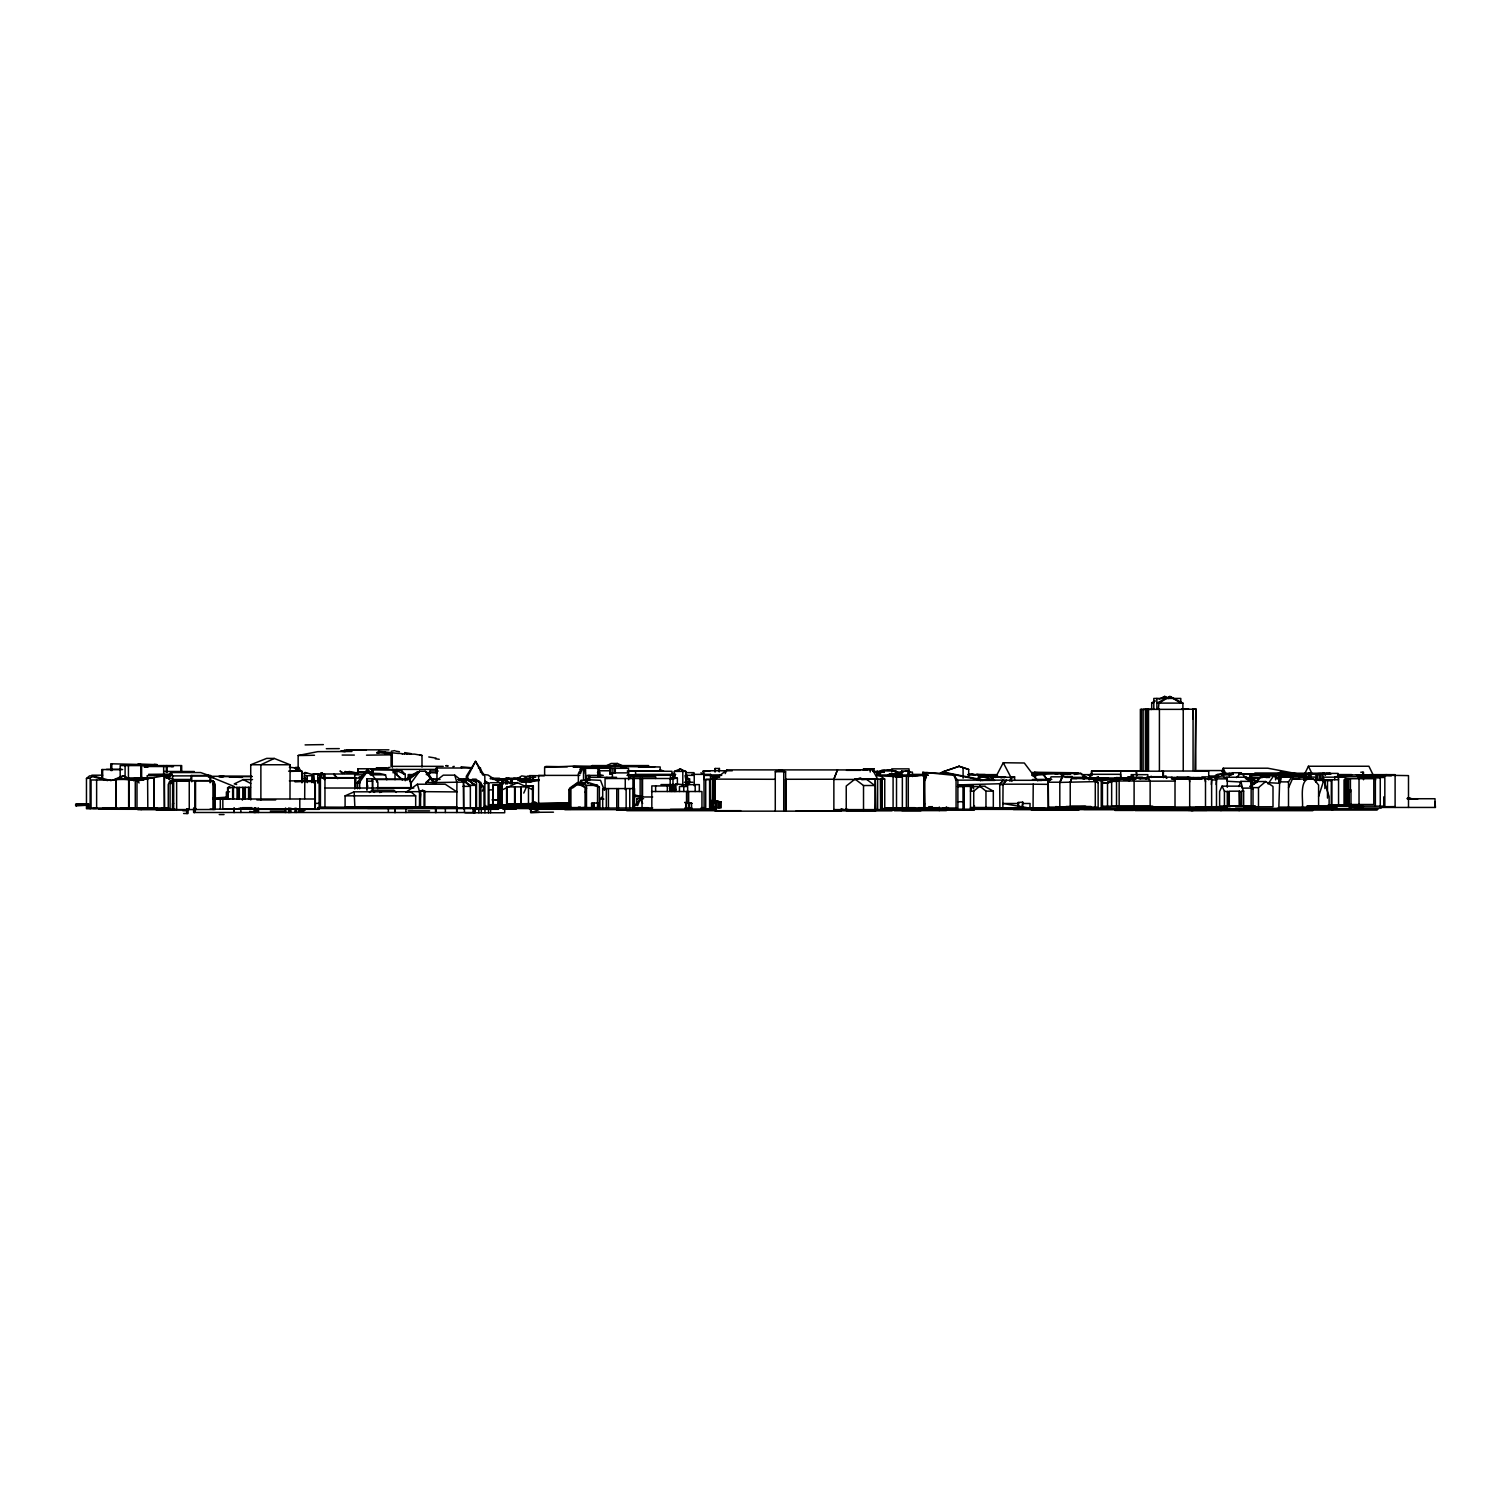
<?xml version="1.0" encoding="UTF-8"?>
<svg xmlns="http://www.w3.org/2000/svg" width="1511" height="1511" viewBox="0 0 1511 1511"><rect width="100%" height="100%" fill="white"/><g stroke="black" fill="none" stroke-linecap="round" stroke-linejoin="round"><path stroke-width="1.5" d="M1153.8 709.396L1153.8 698.441L1180.79 698.441L1180.79 703.106L1169.816 696.439L1156.878 703.106L1156.878 709.396M1156.878 698.441L1156.878 703.106L1182.886 703.106L1182.886 709.282M1192.991 718.877L1193.067 709.49M597.978 772.423L597.922 777.051L597.978 768.325M315.232 807.327L315.308 803.361M710.623 776.465L710.661 774.387L691.774 774.35M392.52 769.401L394.843 772.707L394.919 770.006L373.67 769.76L372.518 772.707L372.197 768.778L358.013 768.778L357.446 773.84L358.013 768.778M719.217 771.932L719.387 768.476L715.194 768.476L715.005 771.932M1211.331 784.53L1211.652 779.94L1209.725 777.164L1214.523 777.088L1216.487 779.94L1216.166 784.53M354.991 779.449L354.537 773.991L313.193 773.991L312.55 781.886L311.455 780.375M324.261 778.694L324.619 774.18L324.997 778.694M433.166 780.885L433.298 779.43L440.041 779.43M171.291 775.596L147.134 775.653L147.549 779.903M410.104 780.885L410.218 779.525L376.503 779.525L376.73 782.131M420.662 793.804L419.51 806.855L419.51 791.613L417.414 784.228L445.235 784.228L456.926 791.915L424.043 791.651M507.035 802.983L506.601 807.592L506.601 786.872L528.472 786.872L528.472 807.592M242.383 800.131L242.516 798.903M861.742 779.714L875.303 778.902L874.699 810.633M588.667 778.524L589.63 779.053L586.778 778.675L586.589 780.431L584.681 780.431L588.667 778.524L588.572 775.407M924.505 803.342L923.995 808.026L923.995 774.746L924.505 808.026M1091.093 775.502L1091.603 770.912L1140.182 770.95M672.565 789.139L673.094 784.587M133.856 779.657L133.705 780.828L133.705 779.563L118.085 778.939L133.629 779.846M687.807 778.713L686.787 775.181L687.297 778.92M391.066 766.549L391.066 754.82L389.762 754.235M499.725 779.034L522.032 778.864L505.751 779.506L505.751 784.115M992.406 780.186L993.143 776.975L1010.878 777.334L1011.898 781.433M924.808 808.026L924.808 780.62L926.659 772.593L953.951 775.313L957.88 780.62L957.88 808.026L884.539 807.932M304.051 776.635L305.052 772.442L313.457 774.822M1009.915 781.3L1010.878 777.334M877.192 774.104C874.189 769.156 899.045 768.117 895.815 773.783M686.787 775.181L687.411 778.939M169.156 775.615L170.592 772.555L200.661 772.555L209.972 775.823L172.613 775.917L170.592 772.555M585.248 792.463L586.495 788.156L580.904 784.643L575.767 784.625L570.497 788.27L570.497 807.573M1316.459 782.358L1315.817 780.356L1323.863 780.11L1329.113 796.505L1329.113 807.12L1278.854 807.12L1279.723 778.977L1281.064 776.994L1293.038 777.013M1240.267 781.98L1227.291 781.263L1226.535 778.562L1226.951 777.24L1246.651 777.24L1252.392 782.226L1252.392 787.288M319.255 782.131L322.183 772.744L320.88 772.839L317.744 782.131M1318.593 796.505L1323.863 780.11M985.021 776.616L985.663 774.633M1221.304 775.256L1221.889 773.481L1231.767 773.481M1097.439 779.525L1098.27 777.07L1094.889 779.525M137.104 780.507L139.22 780.696M1070.222 807.12L1070.222 782.377L1072.319 776.503L1062.346 776.503L1059.815 782.415L1095.909 781.603L1098.138 782.774L1098.138 807.12L1048.54 807.12M117.291 779.487L117.386 778.807M482.406 791.16L483.992 786.815L476.078 779.166L472.376 779.166L475.719 782.471M1238.982 786.589L1240.871 781.376L1250.258 781.376L1253.016 789.309L1253.016 806.761M1070.241 782.358L1071.715 778.335L1102.614 779.128M212.957 784.549L213.995 781.791L212.503 780.677L193.786 780.658M775.275 811.161L775.275 771.705L781.376 770.024L785.626 771.724L785.626 811.161L785.607 779.279L833.864 779.242L837.453 769.93L833.864 779.242L833.864 811.161M584.908 783.888L586.532 779.676L600.528 780.318L604.343 790.253M785.626 779.204L785.626 811.161M168.25 809.518L168.25 784.549L169.666 781.338L171.291 781.433L170.063 784.549L170.063 809.518M1248.785 778.958L1250.296 775.181L1262.799 775.2M637.661 805.552L640.248 799.13L642.685 803.418M732.287 770.761L703.446 770.761C700.367 773.859 707.318 769.628 709.717 771.347M1278.986 781.376L1281.309 775.634L1305.145 775.634M583.529 770.346L584.984 766.832L585.437 770.327L583.529 770.346L583.529 780.356M1221.87 771.535L1223.249 768.211L1267.805 768.211L1300.027 774.312L1297.685 774.387M1075.454 772.725L1078.061 772.801L1034.752 772.234L1033.94 774.142L1036.112 774.142M1246.669 778.902L1250.088 778.826L1250.862 777.032L1262.44 777.542M523.769 793.086L526.489 786.872M1062.346 776.503L1059.815 782.264L1059.815 807.12M924.808 780.62L926.432 776.956M1288.505 787.779L1292.377 779.128L1299.611 778.977M194.333 812.484L196.071 808.687M1243.647 806.1L1243.647 791.141L1241.362 786.154L1222.059 786.154L1219.604 791.481L1219.604 806.1L1255.225 806.232M1251.656 781.357L1251.07 787.288M908.527 775.747L908.527 771.177L901.651 771.026L901.217 774.992M628.652 779.789L628.519 768.325L580.356 768.325L580.356 773.651L582.585 768.325L578.373 773.538L578.373 782.585M579.487 783.586L581.055 780.356L585.871 780.243M1304.786 773.632L1308.432 766.247L1368.909 766.247L1373.48 775.634L1362.412 775.577M296.704 770.893L298.517 767.286L295.816 770.893L295.816 767.286M1174.123 779.015L1174.614 778.033L1174.614 779.034L1186.418 778.864M725.148 773.594L727.055 769.873L872.678 769.93L884.747 779.204L884.747 809.613M995.9 776.767L1003.266 762.734L1024.307 762.998L1037.679 780.771M1061.723 778.902L1059.91 782.207L1048.54 782.226L1051.089 776.824L1062.195 776.824M1268.05 783.945L1273.622 775.917L1280.837 780.847M1183.056 709.282L1184.208 709.358L1181.961 709.358L1183.226 708.905L1183.245 770.516M1159.164 709.358L1182.414 709.358M1288.505 807.12L1288.505 781.886L1291.735 776.994M544.621 775.389L544.621 767.229L545.943 766.436L567.286 766.814M1324.958 775.03L1326.11 773.368M359.656 788.78L359.656 782.188L368.306 769.949L377.844 782.131L377.844 788.742M499.65 807.592L499.688 785.04L502.162 784.587L502.162 807.592M377.202 787.647L410.935 787.647L410.935 783.17L419.567 771.252L425.139 771.252C429.162 772.914 438.964 790.159 430.276 778.297L426.008 783.17M506.997 778.278L506.242 779.279L506.242 778.278L520.539 778.259M357.578 788.78L357.578 782.188L366.852 769.949L368.306 769.949M1089.639 775.672L1090.413 774.652L1081.404 774.652M1129.435 780.771L1131.758 777.731L1134.1 780.979L1134.1 806.383M715.628 807.724L715.628 803.021L717.026 801.189L713.494 801.038L712.588 803.021M984.983 786.532L993.313 791.141L993.313 807.497L970.459 807.497M391.066 754.82L366.531 755.179M168.949 777.976L169.156 774.935L169.156 779.355M999.904 808.177L999.696 783.737L1003.455 780.526M435.074 783.85L436.301 782.396L433.827 782.585L443.271 775.162L454.754 775.162L463.537 782.094L463.537 808.574M640.248 799.13L633.033 807.705L648.106 807.951M622.891 765.869L620.889 766.814L624.798 766.814L617.338 763.471L611.143 763.471L604.003 766.984M405.798 792.368L417.414 784.228M1284.728 773.538L1285.955 774.331L1281.895 771.705L1279.723 774.18L1280.591 773.386M493.058 807.592L493.058 785.078L502.162 784.587M1278.079 774.123L1281.895 771.705M1002.87 808.177L1003.04 784.19L1006.553 780.299L1050.221 780.299M1033.052 808.177L1033.222 784.19L1048.2 784.36M128.643 808.083L128.643 779.6L135.272 779.279L135.272 808.083M1229.142 776.012L1232.258 772.744L1241.022 772.744L1247.217 779.393M1236.414 777.598L1241.022 772.744M994.484 776.087L997.562 775.426M394.843 772.707L394.843 770.686L392.917 770.686L392.917 769.401M1325.355 774.897L1326.828 773.386L1330.794 773.556L1277.399 773.575M426.008 782.339L430.729 778.297L433.997 782.774M135.272 779.279L114.553 779.563M1253.431 783.945L1261.458 775.917L1273.622 775.917M522.05 781.659L525.091 778.675L535.253 780.148L525.091 778.675M524.09 781.98L527.433 778.675M599.829 808.177L599.829 799.092L601.945 797.053M144.792 767.154L147.795 766.511M1347.34 779.072L1349.096 779.072M677.344 771.384L680.026 769.061L685.786 771.384L685.786 784.625M393.804 769.76L392.52 770.686L394.843 770.686M1332.268 810.066L1335.63 807.006M1004.059 777.882L1005.344 776.73L1001 777.882M369.421 792.501L372.027 790.215L393.88 790.215L396.392 792.406M1033.845 775.2L1042.722 774.444L1048.37 780.469M1265.972 777.523L1269.674 777.372L1260.59 776.692L1266.936 776.692M1255.943 781.848L1259.079 779.147M1252.43 787.609L1258.493 787.609L1265.727 781.527L1272.999 786.475L1272.999 806.761L1235.62 806.874M590.914 766.681L592.236 765.586L648.71 765.586M147.965 808.744L86.467 808.744L86.467 778.467L89.546 775.88L92.851 775.88L111.134 780.658M86.467 778.467L90.15 778.127L92.851 775.88M584.719 780.394L586.778 778.675M985.21 786.23L979.846 786.154L973.726 791.141L973.726 807.497M1323.183 773.613L1325.374 773.613M855.037 779.109L863.518 785.531L874.699 785.512L866.351 779.109L855.037 779.109L846.236 786.003L846.236 810.633L875.908 810.633L875.303 778.902M727.055 769.873L715.194 779.166L715.194 802.02M419.567 771.252L409.462 779.128L410.935 783.17M910.642 775.011C904.655 776.673 908.092 776.635 908.527 771.177M976.635 778.977L979.94 776.541C983.189 775.804 994.162 782.32 993.143 776.975M877.74 774.992L883.293 770.912L895.4 770.818L900.084 773.953M1136.026 771.479L1136.593 775.181M407.517 779.204C434.639 761.922 398.98 781.338 407.517 779.657M572.405 788.119L575.71 785.777M597.506 807.573L597.6 785.399L588.497 782.604L577.504 782.604L569.685 788.119L569.685 807.573M590.291 784.303L599.357 787.042L599.357 807.573L568.91 807.573L568.91 789.497L570.667 788.27L570.667 807.573M872.678 771.347L877.475 771.611M888.355 775.011L890.206 773.726L901.123 773.726L902.974 775.011L927.943 775.011M502.219 780.753L505.467 778.562L509.396 778.562L506.147 780.753M877.23 770.893L877.23 774.992L883.293 770.912M1140.219 778.769L1142.505 777.24L1133.25 777.24M461.252 779.638L479.497 781.489L479.497 808.574M1091.093 778.996L1089.639 779.072L1091.452 778.278M1150.815 806.364L1111.662 806.383L1111.662 781.319L1116.516 781.47L1122.786 777.938L1114.627 777.938L1121.068 778.335M136.481 778.486L134.215 778.467L136.991 778.486L136.991 808.083M516.441 779.166L521.748 775.899L533.78 777.693M520.823 780.337L528.038 775.899M1128.641 776.673L1126.866 777.768L1133.326 776.975M1173.839 779.109L1177.239 777.032L1188.118 777.032L1196.958 779.015M1188.118 777.032L1184.548 779.223L1187.268 777.712L1192.727 778.599L1171.403 778.751L1175.142 778.996M1249.691 786.4L1257.738 781.527L1265.727 781.527M628.652 772.876L612.408 772.876L610.331 774.085L612.106 774.18L612.106 768.325M376.938 753.366L378.751 751.364L385.003 751.911L385.003 753.366M422.872 790.404L419.51 791.783L422.872 790.404L424.837 791.197L424.837 806.855M887.977 775.011L890.206 773.726M1161.109 698.554L1164.773 696.458L1168.475 698.252M688.752 803.304L689.375 808.139L689.45 803.323L687.713 802.643L685.767 803.304L685.767 808.139M1346.055 804.475L1346.055 779.072L1347.982 778.467M957.747 786.438L970.459 786.4L973.008 785.021L973.707 788.874M1090.224 778.996L1097.968 778.486M342.034 773.065L349.4 771.498L358.353 773.254L355.652 773.368M144.225 766.984L147.738 765.983M1252.411 784.813L1255.698 783.114M940.371 772.952L943.827 772.197L984.908 780.299M511.511 779.26L513.721 779.374M942.562 772.839L943.827 772.197M610.198 766.984L617.338 763.471M1151.703 709.509L1151.703 702.747L1155.386 700.953M1159.088 699.159L1164.773 696.458M1012.162 778.014L1014.618 776.843L1014.618 780.186M252.526 779.582L243.252 779.582L234.262 783.888L236.641 784.511M502.162 789.894L517.442 782.717L532.458 789.592M289.98 798.62L290.093 764.755L274.284 758.446L260.874 764.755L260.874 799.942M1246.651 777.24L1245.744 777.655L1247.123 779.393L1252.392 782.226M1306.486 773.84L1310.207 772.99L1308.375 773.84L1308.375 778.411M167.268 777.24L170.233 775.88M169.478 777.315L166.04 777.938M1111.662 781.319L1119.028 777.938L1122.541 779.09M112.721 780.28L122.731 775.766L130.343 779.185L122.731 775.766M114.326 780.299L124.431 775.766M456.926 806.855L345.094 806.874L345.094 795.844L354.16 791.821L410.746 791.726L415.676 795.844L415.676 806.874M1162.79 771.271L1163.394 777.051L1146.66 777.126M1089.148 778.977L1090.375 778.977M1322.163 773.613L1323.938 773.009M674.359 778.127L674.359 771.384L680.026 769.061M1127.962 777.542L1133.269 776.201L1133.269 774.652M1133.269 776.201L1127.848 777.579M250.732 799.942L250.732 764.755L266.748 758.371L274.284 758.446M532.495 812.181L538.671 809.726M141.618 777.409L136.972 778.864L141.618 777.409L145.717 778.864M379.677 792.557L381.66 791.821M1329.604 773.368L1326.828 774.369M137.86 764.49L140.58 764.018M1107.525 806.232L1107.525 782.282L1114.91 779.695L1118.121 780.413M515.308 779.072L516.346 778.713M943.034 771.838L959.164 766.285L968.683 769.439L968.683 776.408M169.893 775.691L172.065 774.973L169.893 774.973M942.751 771.838L959.164 766.285M1292.415 773.254L1290.526 773.878L1311.567 774.123L1308.375 774.029M1292.358 773.878L1294.247 773.254M392.274 767.229L392.274 753.366L384.814 753.366L385.003 751.911M483.803 806.912L489.054 806.912L488.941 783.227L483.803 783.472M1117.592 779.147L1101.236 780.696L1101.236 808.649M298.139 769.401L298.139 755.481L317.82 751.647L351.912 751.496L351.534 750.06L344.697 750.193M502.238 780.262L508.98 778.278M499.48 780.262L506.242 778.278M358.863 777.409L362.527 776.352M913.116 775.03L907.714 776.087M227.594 787.722L229.691 787.231L227.594 787.722L227.594 799.243M1282.367 775.105L1285.559 774.746L1284.199 775.105M341.713 750.891L340.768 751.137L345.169 751.666M227.821 799.055L222.438 798.62L228.123 799.055L228.199 787.552L250.58 787.325M493.058 785.078L499.688 785.04M675.87 791.518L675.946 783.963L683.066 784.625M1192.236 709.471L1195.805 708.81L1195.805 771.252M1119.481 777.938L1121.068 777.542M1224.288 774.576L1230.124 773.16M1207.856 778.769L1210.897 778.127L1209.234 777.919M636.792 805.457L636.792 798.696L640.305 797.902M1130.474 778.902L1134.874 777.882M1120.312 778.883L1148.077 777.825M1338.066 777.919L1338.066 773.405L1281.007 773.424L1279.118 773.84L1279.118 780.526M1280.95 773.84L1282.839 773.424M672.112 789.195L675.87 789.403L669.6 787.892M1061.289 774.595L1071.035 773.613L1067.106 774.425M579.261 808.366L583.548 807.497M1055.32 774.274L1059.608 773.405L1065.482 777.353L1086.598 777.353L1080.837 773.405L1035.602 773.651L1045.895 773.632L1044.517 773.708M400.944 770.006L403.758 774.293L405.231 774.35L400.944 770.006L396.94 770.799L405.231 774.35L405.231 780.753M1100.556 779.034L1092.264 777.938L1133.514 778.108M1095.022 780.243L1101.972 778.883M922.711 775.899L922.711 772.348L925.45 772.971M1094.455 780.696L1102.029 780.545L1102.029 808.649M452.903 766.644L454.244 766.398M922.711 772.348L940.258 773.368M395.844 751.175L399.414 751.704M957.691 784.983L964.245 786.475L964.245 809.783M996.316 775.917L978.221 775.917L979.392 777.825C979.43 774.803 986.456 776.654 987.816 777.787M136.481 780.658L139.22 780.167M147.814 807.969L147.606 778.732L164.076 775.804L164.529 807.969M1184.907 709.358L1188.515 708.867L1184.907 709.263M294.513 768.419L298.555 767.72M1209.234 777.617L1218.3 776.012M1213.069 777.542L1219.585 776.408M226.744 798.922L229.691 798.733L223.892 798.828L227.594 798.79M1093.227 779.053L1099.668 778.92L1097.742 778.902M228.142 798.79L225.46 799.149M1074.245 774.52L1080.837 773.405M942.751 808.177L947.076 807.46M1185.002 778.977L1189.119 778.316L1189.686 781.791M1184.624 779.034L1189.686 778.241L1189.686 807.157M1178.769 778.165L1172.536 778.089L1178.693 778.732M1205.495 781.905L1204.796 778.316L1199.885 778.977M402.776 779.94L394.447 772.555L393.54 769.76M503.22 805.457L568.684 807.006L568.684 805.722L522.9 804.343L488.469 805.476M568.684 807.006L522.9 805.627L485.9 806.817L485.9 805.533M943.827 808.177L948.417 807.611M1250.088 778.826L1260.76 777.712M1372.649 775.955L1378.542 775.219M419.51 791.783L420.851 791.632L406.346 791.707M1124.6 780.186L1129.378 779.619L1128.037 778.826M677.381 784.927L677.381 778.203L670.185 778.543L670.185 784.587M670.185 778.543L677.381 778.203M1190.007 778.788L1193.992 778.335L1193.841 779.298L1193.293 777.523M298.253 755.481L302.767 755.481A376.315 68.562 0.9 0 1 314.496 755.254M1190.139 778.732L1193.992 778.316M1190.309 778.788L1194.691 778.316M1387.06 774.652L1365.51 775.502L1377.163 775.842M1226.951 777.24L1224.326 777.523L1226.535 778.562M1387.06 774.841L1375.765 775.766M1306.297 774.369L1311.378 773.878M219.756 776.484L223.949 776.484M1290.696 773.878L1285.483 774.369M1018.15 802.473L1022.739 802.152L1022.739 807.403L1018.15 807.403L1018.15 802.473L1019 807.403M632.656 775.407L627.688 774.765L670.468 775.294L670.468 779.789M505.014 779.034L503.352 779.393L507.186 779.43M685.031 784.606L688.884 784.625M569.288 804.211L507.847 805.25L507.847 803.984L569.288 802.945M1108.923 782.698L1102.426 783.189L1107.525 783.189M87.619 803.965L75.55 804.305L86.637 803.946M87.619 805.25L75.55 805.571L86.637 805.231M463.537 782.094L433.827 782.585M496.911 799.905L492.019 799.848L493.398 799.942M1321.539 773.5L1317.819 773.632L1317.819 780.469M213.127 798.11L227.217 797.109M905.146 771.309L909.414 771.026L909.603 776.56M585.645 780.375L585.437 768.325M1158.314 709.396L1158.975 703.106L1169.948 696.439L1182.886 703.106M895.759 776.276L906.392 775.842L906.392 808.668M894.871 776.597L901.784 776.144M1188.911 778.864L1191.896 778.467M137.879 780.469L143.753 780.129M221.097 776.56L223.949 776.333M219.227 776.654L223.42 776.427M910.642 775.955L923.844 775.256L903.257 775.936M1124.6 779.582L1129.378 779.336M971.894 774.085L975.162 775.162L971.63 773.934L967.814 774.671L975.162 774.52M531.815 781.659L519.897 781.754M507.885 804.06L568.533 803.21M507.885 805.344L568.533 804.494M934.384 809.103L931.078 809.235L935.12 809.159M1338.765 774.727L1351.722 774.746M490.697 804.626L523.845 804.891M490.697 805.892L496.968 805.684M421.947 790.404L424.837 791.197M880.819 809.613L880.554 779.072L862.252 779.26L860.363 777.863L856.34 779.449L833.864 779.43M881.838 809.613L881.838 779.034L884.634 778.939M880.819 779.355L882.084 779.317L882.084 809.613M957.88 784.908L999.696 783.737M1117.913 780.979L1134.1 780.979M1358.956 777.693L1380.261 777.655M140.787 777.409L145.717 778.543M1196.769 777.712L1199.507 777.636M290.055 771.384L299.272 771.158M1358.635 777.504L1368.89 777.542M164.359 807.969L164.529 775.974M648.106 807.705L636.792 807.705M1318.593 807.12L1318.593 785.021L1313.531 778.977C1298.176 775.407 1303.294 798.809 1302.482 807.12M1046.216 773.783L1060.703 773.292L1062.611 777.523M1358.162 777.542L1365.585 777.674L1360.977 777.447M1181.923 778.524L1200.357 778.278M148.626 774.331L172.141 774.104M1253.016 789.309L1251.146 788.062L1242.571 788.156L1240.871 781.376M355.463 783.019L359.939 782.981M1134.1 781.187L1175.01 781.111L1172.196 777.164L1147.718 777.164L1150.135 781.055L1150.135 806.798M139.295 764.472L110.737 763.773L110.737 770.478M388.497 767.475L389.895 767.475M1222.059 774.784L1231.729 774.727M509.245 778.732L511.511 778.713M1241.343 806.1L1241.343 791.16L1243.647 791.141M1222.059 786.154L1224.42 791.235L1227.631 791.707L1227.631 806.1M1239.606 806.1L1239.36 791.16L1229.029 791.216L1229.029 806.1M1227.631 791.707L1229.274 791.688L1229.274 806.1M1239.606 791.651L1241.589 791.632L1241.589 806.1M358.353 771.724L372.518 771.668L372.254 769.401L372.329 771.743M907.714 775.691L911.756 775.691M1112.36 780.224L1116.44 780.224M716.951 801.453L717.895 801.453M785.607 771.724L775.275 771.705L780.243 770.024L783.737 771.724L783.737 811.161M976.408 774.52L978.127 774.463M1250.862 777.032L1252.789 777.712M597.6 787.042L599.357 787.042M980.79 786.551L972.423 786.57L970.459 791.141L973.802 791.141M1151.703 702.747L1153.8 702.747M1195.805 708.81L1194.974 771.252M1181.848 709.093L1194.427 709.282M1159.409 709.358L1143.128 709.396L1143.128 770.572M347.058 749.834L388.913 749.834M342.147 755.047L354.329 755.084M139.295 764.66L138.275 763.773M250.732 764.755L290.093 764.755M144.206 765.945L146.567 765.945M392.01 766.36L443.252 766.341M171.14 766.53L173.482 766.53L145.472 766.511M573.972 766.681L595.92 766.965L592.236 765.586M638.379 766.795L654.811 766.795M289.338 767.286L297.421 768.098M376.673 767.815L386.703 767.815M472.376 768.004L436.093 768.004L436.093 772.82M478.42 768.004L480.517 768.004L480.517 772.367M610.18 767.909L610.18 774.18L610.18 767.909L593.747 768.174L595.655 768.306M375.993 768.23L387.874 768.23M371.933 768.816L376.56 768.816M106.45 769.401L121.617 769.401M370.932 769.401L437.019 769.401M122.618 769.552L101.785 769.552L101.785 778.732M846.481 770.327L860.401 770.327M887.259 770.327L892.208 770.327M628.897 770.686L663.669 771.214L660.175 769.647M881.536 770.497L884.653 770.497M1196.901 770.553L1223.343 770.553L1224.76 774.199M289.885 771.044L300.783 770.818L298.517 767.286M599.961 770.78L610.331 770.78M1161.657 771.026L1208.724 771.026L1208.724 779.884M288.582 771.158L301.954 771.158L301.954 782.868M438.19 771.044L429.842 771.044L429.842 772.782M627.235 771.063L671.942 771.29L671.942 774.406M1092.113 771.082L1162.96 771.214M163.755 771.46L194.352 771.517M674.359 771.384L685.786 771.384M877.192 771.649L884.162 771.649M884.294 771.781L879.194 771.781L879.194 774.879M416.942 772.197L419.17 772.272L418.207 772.197M897.402 772.102L903.276 772.102M909.414 772.102L912.417 772.102L912.417 776.56M1360.769 772.215L1363.489 772.215L1363.508 779.752M597.431 772.423L599.886 772.423L599.886 777.051M392.917 772.707L395.013 772.707L394.919 770.006M426.366 772.65L436.925 772.82M685.805 772.65L694.021 772.65L694.229 775.351L686.013 775.351M1254.829 773.009L1293.794 773.009M302.313 773.368L306.922 773.368M702.369 773.726L700.934 772.782M1226.309 774.066L1233.335 774.066M1238.888 774.066L1281.101 774.104L1272.829 773.915M1321.086 773.953L1319.707 773.953L1322.918 774.501L1321.086 773.953L1321.086 780.62M635.545 774.406L675.719 774.35M912.096 774.444L924.808 774.444M976.408 774.463L985.115 774.52M1042.722 774.444L1032.089 774.444L1037.679 780.394L1041.778 780.431M1217.243 774.331L1233.165 774.331M1239.039 774.331L1300.027 774.312M1303.766 774.293L1306.958 774.293M413.844 774.576L408.178 774.576L408.178 779.109M426.253 774.576L429.37 774.576M911.416 774.69L920.199 774.69M967.965 774.671L997.147 774.633M1295.135 774.52L1293.775 773.878M1297.024 774.557L1301.594 774.614M1337.688 774.595L1351.722 774.595M1356.444 774.746L1363.508 774.746L1338.236 775.275M1369.778 774.652L1395.106 774.652L1395.106 807.441M355.293 774.822L364.604 774.822M371.574 774.822L385.513 774.822L386.797 779.846M877.23 774.992L900.839 775.011M1281.007 774.841L1284.199 774.841M1286.975 774.841L1290.167 774.841M1362.865 774.86L1371.327 774.86M91.793 775.2L102.672 775.2M206.648 775.426L208.367 774.784M579.79 775.389L538.615 775.389L538.615 808.366M603.267 775.407L586.589 775.407L586.74 780.337M627.008 775.389L673.736 775.275M710.718 799.98L710.812 809.065L710.529 775.313L721.729 775.313L703.843 775.445L703.446 770.761M927.981 775.256L908.281 775.256L908.281 808.026M1031.919 775.237L1036.508 775.237M1088.298 775.332L1089.488 775.332M1258.55 775.275L1278.382 775.275M1361.392 775.219L1391.329 775.842M544.262 775.747L529.398 775.615L530.55 777.957M675.001 775.502L673.037 775.502L672.905 791.518M685.087 775.502L685.975 780.469L686.957 775.842L687.732 778.92M918.178 775.521L909.924 775.521M1337.518 775.521L1350.57 775.729M1362.828 775.71L1385.889 775.71M877.041 775.785L902.35 776.824L895.759 776.824M1032.391 775.766L1036.376 775.766M1209.008 776.031L1216.072 776.031M251.695 776.314L209.236 776.314L234.262 786.513M894.871 776.22L901.784 776.22M218.453 776.503L252.167 776.578M675.001 776.446L672.641 776.446L672.641 778.392M712.682 807.818L712.871 776.503L712.909 808.045L714.08 779.223M979.279 776.465L997.373 776.465M1150.929 776.692L1160.372 776.692M1360.202 776.692L1334.742 776.692L1334.742 779.714M1011.69 776.843L1014.618 776.843M532.854 780.129L532.854 777.221L535.706 777.221M589.479 777.315L616.564 777.315M1298.742 777.032L1304.711 777.032L1304.711 780.28M1323.258 777.164L1345.829 777.164M1361.94 777.032L1380.336 777.032M1171.308 777.523L1177.9 777.523M1188.893 777.523L1201.661 777.636M1371.591 777.485L1384.832 777.485L1384.832 806.175L1345.904 806.175M127.264 777.995L152.517 777.712M1077.249 777.863L1107.96 777.787M325.356 778.089L360.525 778.089M1089.469 778.127L1091.15 778.127M302.143 778.316L306.28 778.316M516.139 778.543L520.709 778.543M674.945 778.505L605.061 778.524L605.061 789.611M1134.119 778.316L1116.195 777.542M1140.673 778.316L1145.036 778.316M1174.878 778.581L1183.642 778.581M1188.874 778.467L1204.796 778.316M1245.347 778.562L1251.448 778.562L1256 781.716M366.833 788.761L366.833 778.788L372.499 778.788L372.631 790.31M490.376 778.864L499.763 778.864M685.975 778.769L689.677 778.769L689.677 783.189M1072.527 778.599L1076.795 778.599M1097.968 778.788L1133.968 778.769M1138.973 778.769L1146.792 778.713M1176.389 778.902L1174.954 778.902L1175.426 777.995L1175.426 779.128M1199.092 778.788L1184.53 778.411M1207.289 778.618L1211.614 778.618L1211.652 807.497M1246.197 778.562L1252.808 778.562M172.613 779.072L172.783 780.696M373.311 779.166L406.761 779.166M431.844 779.204L438.568 779.204M458.758 779.204L467.711 779.204M497.875 779.279L496.269 779.279L500.028 779.77L496.269 779.279L499.858 779.525L498.441 779.525M498.649 779.034L512.38 778.92M685.975 779.015L688.053 779.015M710.812 779.109L774.803 779.298M1048.2 808.177L1048.2 778.939L1048.54 808.177M1128.736 778.92L1136.215 778.92M1197.543 778.92L1201.774 778.92M1205.495 778.751L1211.652 778.751L1208.724 776.881L1201.944 776.881L1205.495 778.751L1205.495 807.497M1227.291 778.864L1223.853 776.918L1213.579 776.918L1216.487 778.864L1227.291 778.864L1227.291 787.288M1292.377 779.128L1313.531 778.977M1319.292 779.109L1324.335 779.109L1324.883 781.621M1346.055 779.072L1350.418 778.92L1350.418 791.991M191.142 779.468L172.613 779.468L172.613 775.917M458.041 779.43L467.05 779.43M492.718 779.355L505.014 779.355M716.308 779.223L713.456 779.223L713.456 808.234L715.704 808.234M1032.466 779.506L1051.165 779.317M1125.922 779.26L1130.983 779.279M467.692 779.544L458.003 779.827L462.479 779.865L470.355 785.38L475.757 785.38L475.757 808.574M705.713 779.563L709.603 779.563M1123.901 779.827L1131.21 779.336M1314.476 779.752L1338.557 779.714M1347.113 779.846L1344.034 779.846L1344.034 804.494L1349.096 804.475M955.877 780.129L1002.718 780.129M1211.652 779.94L1216.487 779.94M1250.995 780.016L1255.055 780.016M994.71 780.413L977.523 780.337M1324.335 780.413L1327.489 780.413L1327.489 798.091M170.989 780.677L212.957 780.734L212.957 809.518M517.763 780.564L539.181 780.526M1327.036 780.658L1331.871 780.658L1331.871 804.74M289.375 780.866L319.142 780.866L319.142 809.329L250.732 809.329M366.833 778.788L366.965 781.187L372.631 781.187M521.408 781.64L533.156 781.433M501.879 781.848L504.183 782.056M1278.854 781.886L1288.505 781.886M357.578 782.188L359.656 782.188M684.407 782.245L692.812 782.245M1252.902 782.169L1257.473 782.169M463.537 782.679L463.783 808.574M479.497 782.471L480.914 782.471L480.914 808.574M490.301 782.717L517.442 782.717M712.984 783.85L714.193 783.85M675.946 783.963L677.381 783.963M1003.04 784.19L1033.222 784.19M685.786 784.285L688.884 784.285M660.968 784.587L674.964 784.587L674.964 791.405M958.22 785.021L973.008 785.021M577.504 782.604L586.495 785.399L597.6 785.399M533.345 786.041L524.6 785.814L533.345 786.041L533.137 807.667M463.027 786.343L470.355 786.362L462.328 779.752L466.54 782.717M957.313 786.475L964.245 786.475L961.468 784.927M324.959 788.024L413.825 788.024M575.767 784.625L579.374 784.643L586.495 788.119M568.91 789.497L570.459 789.497M672.131 789.403L675.87 789.403M1348.662 789.762L1350.985 789.762L1350.985 805.174L1347.34 805.061L1347.34 778.92M979.846 786.154L985.965 791.141L993.313 791.141M651.524 791.518L701.954 791.518L701.954 809.518L564.831 809.688M345.094 795.844L415.676 795.844M634.526 796.561L642.439 796.561L633.94 794.937M652.676 796.977L642.043 796.977L642.043 807.894M636.792 798.696L643.592 798.696M213.92 799.017L315.138 798.998M1407.119 798.733L1435.016 798.733L1435.016 807.441M213.051 799.168L228.482 799.168M599.829 799.092L603.852 799.092M1411.86 799.073L1417.601 798.885M256.87 799.923L275.625 799.923M1435.016 801.699L1435.45 807.441L1379.921 807.441M1022.739 802.152L1021.889 807.403M532.344 802.587L536.027 802.587L536.027 807.667M687.713 802.643L685.767 803.304L692.019 803.361L690.451 802.889M689.432 802.624L691.547 803.38L691.547 808.139M715.628 803.021L709.83 803.134L709.83 807.516L714.514 807.516M173.689 803.38L172.613 803.38L172.613 809.518L172.613 780.677M315.195 803.361L319.255 803.361M1018.811 803.493L1002.87 803.493L1030.068 808.177M1023.155 803.493L1030.068 803.493L1029.916 808.177M86.845 803.776L88.601 803.776L88.601 807.611L86.845 807.611M1350.418 804.513L1373.801 804.513L1373.801 778.694L1344.979 778.694L1344.979 804.513M1328.169 805.004L1345.829 805.023M1328.49 805.514L1360.202 805.514M1225.478 805.873L1239.738 805.873M484.937 806.194L485.069 808.612M1071.356 806.27L1085.389 806.27M1102.426 806.213L1152.78 806.175M1331.059 806.194L1306.788 806.232L1363.508 806.572M503.503 806.496L526.036 806.572M1066.029 806.496L1090.942 806.496M1223.664 806.307L1255.66 806.307M517.763 806.893L526.659 806.893M1055.962 806.893L1069.014 806.723M1076.436 806.817L1086.485 806.61M1145.13 806.798L1175.01 806.798M1195.919 806.855L1230.351 806.628M1379.921 806.742L1395.106 806.628M434.866 807.214L320.426 807.214L320.426 777.674L355.803 777.674L355.803 788.024M503.352 807.195L522.032 807.195M578.373 807.176L580.451 807.176M1163.527 807.157L1205.495 806.987M1243.874 807.233L1255.244 807.233M1349.021 807.176L1354.385 806.968M503.918 807.422L513.721 807.422M1074.132 807.384L1085.899 807.384M1147.774 807.497L1167.229 807.497M1201.944 807.497L1227.291 807.497M102.918 807.743L116.63 807.743M242.383 807.686L252.073 807.686M317.744 807.611L364.906 807.837M424.648 807.856L566.266 807.762M701.236 807.686L704.107 807.686M906.166 807.686L915.043 807.686M918.688 807.705L937.387 807.705M945.112 807.724L947.926 807.724M972.952 807.837L1038.737 807.799M1061.043 807.592L1085.88 807.592M1117.573 807.611L1224.004 807.781M1311.397 807.686L1337.065 807.686M87.94 808.083L168.571 807.969M319.765 808.007L353.876 808.007M404.929 807.951L409.651 807.951M428.047 807.951L435.98 807.951M474.775 807.913L505.335 807.913M515.175 808.102L534.478 808.102M560.997 808.045L565.567 808.045M578.203 808.177L652.676 807.894M684.672 808.139L692.019 808.139M972.744 808.177L1056.605 808.177M1103.087 808.045L1110.604 808.045M1138.973 808.083L1147.774 808.083M1152.534 808.139L1219.83 808.139M1278.4 807.969L1327.64 807.969M1354.517 807.969L1381.243 807.969M92.927 808.385L96.402 808.385M120.181 808.309L157.163 808.309M161.091 808.479L169.081 808.479M238.757 808.479L251.676 808.479M367.607 808.404L412.975 808.404M473.132 808.423L484.389 808.423M519.047 808.291L590.839 808.366M883.916 808.347L906.392 808.347M1028.009 808.215L1044.762 808.215M1085.314 808.196L1139.483 808.196M1159.617 808.423L1176.672 808.423M1253.431 808.385L1307.865 808.385M163.755 808.555L168.571 808.687M238.644 808.536L252.677 808.763M317.348 808.536L492.794 808.593M503.994 808.498L565.548 808.574M701.161 808.801L716.46 808.801M884.388 808.631L927.093 808.668M944.564 808.763L949.154 808.763M973.141 808.763L976.182 808.763M1039.984 808.574L1160.75 808.536M1227.725 808.725L1270.298 808.725M1276.984 808.517L1333.042 808.517M144.131 808.895L169.081 808.895M700.934 809.065L715.383 809.065M912.096 808.914L948.795 809.065M1047.822 808.989L1118.82 808.857M1185.549 808.838L1228.575 808.838M1326.242 808.895L1378.542 808.895M98.631 809.235L175.37 809.348M210.086 809.159L239.909 809.159M472.943 809.31L498.611 809.31M502.861 809.216L516.139 809.216M529.53 809.292L570.969 809.292M638.02 809.424L650.844 809.424M670.374 809.405L712.928 809.159M889.903 809.14L899.272 809.14M919.141 809.292L1054.3 809.424M1083.784 809.405L1266.445 809.178M1268.069 809.14L1350.758 809.14M833.864 809.613L974.595 809.613M1013.352 809.518L1155.103 809.669M1245.272 809.594L1247.765 809.594M156.105 809.82L185.929 809.82M299.102 809.99L305.316 809.99M645.952 809.783L666.049 809.783M682.632 809.99L716.46 809.99M842.855 810.028L912.417 810.028M946.736 809.783L974.406 809.783L974.406 805.609M1031.39 810.028L1078.911 810.028M1311.737 810.066L1377.163 810.066M616.601 810.198L639.436 810.198M839.946 810.217L868.447 810.217M1188.364 810.368L1206.93 810.368M626.725 810.689L740.692 810.689M901.84 810.614L946.339 810.614L946.339 807.006M1114.948 810.425L1133.59 810.425M1135.007 810.576L1312.813 810.689M182.85 810.746L186.892 810.746M408.178 810.859L429.596 810.859M796.165 810.84L892.094 810.84M894.248 810.727L920.955 810.727M1191.159 810.576L1193.067 810.576M270.318 811.086L285.352 811.086M298.158 811.143L303.938 811.143M840.966 811.161L715.194 811.161L715.194 806.591M530.777 809.178L531.098 812.351L553.46 812.181M465.35 812.767L504.693 812.767L504.693 808.347M183.587 813.504L187.968 813.504L187.968 808.876M219.227 814.561L224.044 814.561M1124.43 779.166L1131.286 779.166M1111.473 780.016L1115.382 780.016M489.696 789.875L492.832 789.875M718.613 807.818L718.613 801.264L711.662 801.416L711.662 807.63L721.163 807.818L721.163 801.831L719.803 801.831L719.803 807.818M1257.889 774.085L1268.409 774.104M1281.101 774.104L1261.043 774.066M1281.064 776.994L1315.533 777.088L1315.949 781.886M359.202 777.409L360.865 777.428M535.744 805.08L568.684 805.722M719.708 777.07L712.776 776.578L713.759 776.578L713.626 808.234M1134.194 778.807L1130.927 778.335M490.225 778.222L499.593 778.259M1279.76 783.284L1269.693 782.755M230.805 787.59L228.048 787.665L228.142 799.187M669.845 789.63L672.905 789.649L669.449 788.232M1162.903 776.201L1165.982 776.22L1166.832 778.316M1408.158 798.847L1412.861 798.885L1407.345 798.261L1410.745 798.261M1272.848 774.369L1267.2 774.255M505.751 779.506L507.167 779.525L507.167 784.133M500.009 779.412L502.124 779.43L502.124 784.058M406.912 754.065L408.933 754.102A37.926 7.083 0.9 0 0 414.543 754.121L421.985 755.443L422.003 767.059M1286.125 774.199L1292.321 774.35M1145.584 778.845L1148.02 778.902M1107.525 782.282L1111.662 782.358M494.985 799.81L498.611 799.98L497.591 799.905M445.651 765.85L446.066 765.869M1252.883 774.35L1254.942 774.312L1253.356 774.255M139.163 764.018L157.22 764.66L154.254 764.377M589.97 766.814L572.839 766.644L576.938 766.795M463.159 779.695L467.862 779.865L475.757 785.38L471.564 783.491M229.219 776.918L242.459 777.447M324.789 779.582L317.744 774.066L313.872 773.915L313.872 782.962M862.46 769.533L867.427 769.76M404.514 754.008L402.172 753.876M1193.558 778.241L1201.037 778.618M208.405 777.183L213.013 777.428M384.644 753.46L387.911 753.63L376.938 752.421M426.744 782.339L434.734 782.774M1173.688 777.561L1182.093 778.071M447.313 765.926L448.276 765.983M496.987 779.43L499.839 779.412M492.794 778.807L502.124 779.43M596.392 768.325L598.299 768.306M712.871 776.503L719.406 776.975M1129.378 778.543L1135.007 778.958M1132.532 778.883L1128.037 778.543L1128.037 779.657M1188.911 778.656L1199.451 779.298M1415.07 798.885L1417.601 799.073M632.656 775.634L628.519 774.709M229.54 791.783L226.367 792.066L226.367 799.13M147.606 778.732L136.991 780.696M1055.773 806.591L1062.63 807.195M989.573 775.861L983.132 775.275L992.387 775.936L990.253 775.766L991.329 775.861M472.376 767.796L461.101 766.814L461.554 768.004M518.745 778.996L513.381 778.486L519.274 778.958L514.835 778.524M384.814 751.968L398.564 753.498M1373.707 777.919L1375.747 779.77M302.389 778.769L306.487 779.204M421.909 755.443L419.661 755.084M1151.703 709.32L1140.371 709.32L1140.371 770.534M721.163 801.831L716.044 801.416M530.191 781.64L521.484 780.79M483.803 774.52L488.053 775.03L501.369 783.793M884.294 772.367L879.855 771.781L879.855 774.879M1371.78 775.256L1376.71 775.823M1097.968 777.957L1106.109 779.034M926.111 774.973L927.263 775.124M924.808 774.784L927.66 775.256M1048.2 778.939L1051.788 779.468M1083.141 778.977L1083.141 776.956L1088.09 777.731M672.905 789.649L670.714 789.29L674.359 789.195L674.359 791.518M404.627 752.591L411.219 753.687M1005.778 777.334L988.836 776.201L995.428 777.466M467.503 779.166L479.497 781.489M907.941 771.611L909.603 771.951M344.98 771.498L352.781 773.028M988.666 776.541L993.18 777.428M689.375 803.436L684.672 802.473L691.547 803.436M941.825 772.197L983.019 780.526M385.513 774.822L379.79 773.5L346.076 772.442M1126.545 779.978L1128.887 780.526M1231.163 774.614L1225.1 773.16L1215.6 775.294L1218.452 776.012M710.529 775.426L715.024 776.522M249.712 811.369L254.207 812.484L254.018 808.045M91.812 776.465L107.621 780.601M1093.171 779.298L1098.138 782.774M1235.186 809.367L1239.341 810.576M533.137 801.68L536.027 802.587M958.899 766.285L968.683 769.439M1300.064 773.67L1302.879 774.614M1301.519 773.67L1304.276 774.614M845.707 808.782L849.975 810.217M841.174 808.782L845.423 810.217M166.399 777.825L169.818 779.072M164.359 775.974L172.783 779.072M1216.865 808.971L1221.115 810.576M1317.819 773.821L1319.651 774.633M1318.291 774.633L1315.099 774.614L1318.291 773.953L1316.459 773.953L1316.459 780.564M980.979 779.884L976.899 778.996L980.866 780.715L979.751 779.884M544.678 767.361L574.879 766.039L660.175 766.965L660.175 770.837M979.392 775.54L983.151 777.277M587.703 779.525L589.158 780.431M962.998 801.774L959.919 801.718A4.892 1.039 -4.8 0 1 957.596 801.888M243.252 779.582L250.75 783.453M213.618 777.542L212.409 776.767M485.088 781.093L488.941 783.227M1203.927 807.157L1208.007 809.424M1094.984 779.808L1092.396 778.335L1095.909 781.603M1164.622 696.458L1168.286 698.554M592.935 803.285L591.594 803.323L591.594 807.573M870.185 770.043L870.185 772.045M136.859 779.657L139.088 782.981M484.653 781.225L488.223 783.453L488.223 806.912M146.284 765.926L147.984 766.984M1280.27 771.705L1283.953 774.01M467.617 779.865L475.757 785.38M672.962 773.235L675.209 774.765M1329.812 773.519L1330.794 774.236M344.206 773.462L339.994 770.988L342.657 773.462M895.4 770.818L900.745 774.992M372.027 790.215L374.539 792.406M401.907 779.714L396.921 774.935L396.921 769.401M672.471 787.892L674.359 789.724M337.954 778.543L333.667 774.18L337.369 778.562M1098.27 777.07L1100.386 779.525L1100.386 777.787M680.932 769.061L682.802 771.384L682.802 784.7M425.139 771.252L433.997 783.17M579.223 771.743L580.451 773.424M366.852 769.949L370.667 775.181M1083.141 776.956L1084.426 778.977M1148.039 777.731L1150.135 781.093M304.693 798.62L304.825 775.71L311.852 775.71L311.852 782.622M521.257 779.884L521.767 780.904M872.678 769.93L877.645 779.147L877.645 809.613M1151.08 776.201L1151.741 777.485M1003.266 762.734L1010.632 776.767M482.746 775.03L475.568 761.298L466.295 776.314L466.295 780.923M621.72 765.869L622.192 766.814M1308.432 766.247L1311.945 773.519M581.055 780.356L582.944 784.285M1226.044 774.35L1223.249 768.211M529.624 778.769L530.984 781.678M213.995 781.791L215.223 784.549L215.223 809.518L137.803 809.65L137.803 808.385M171.291 781.433L172.67 784.549M1043.723 773.292L1046.519 779.638M1038.227 772.725L1032.202 772.461L1032.957 774.293M953.951 775.313L956.066 780.62L956.066 808.026M626.026 768.325L625.535 767.116L625.535 768.325M586.532 779.676L588.081 783.699M169.666 781.338L170.252 782.868M322.183 772.744L324.242 778.373M141.788 779.072L141.297 777.712L134.215 778.486L134.215 779.563M1097.024 777.07L1097.855 779.525L1097.855 777.787M532.854 777.221L533.78 780.129L536.953 780.186M992.708 778.826L993.143 780.186M454.754 775.162L456.926 782.585L456.719 812.54L456.662 807.932M1088.657 777.863L1089.204 779.959M366.833 782.169L367.777 786.57M354.16 791.821L354.858 806.874M1221.889 773.481L1222.097 774.652M592.236 807.573L591.594 803.323L598.073 802.889L598.677 807.573M1091.603 770.912L1092.113 775.502M433.298 779.43L433.619 783.17M410.218 779.525L410.935 787.647M1034.752 772.234L1034.978 774.973M313.193 773.991L313.797 781.376M1090.564 779.336L1090.243 774.312L1120.52 774.312L1120.728 778.977M585.173 768.325L585.437 773.651M1090.413 774.652L1090.564 779.072M710.661 774.387L710.812 779.563M704.107 779.563L703.975 774.406L704.107 809.065M464.406 807.932L464.463 812.54M1408.498 807.441L1408.498 775.615L1387.306 775.275M1383.774 796.845L1383.774 805.174M1380.261 777.485L1380.261 806.175M1375.369 777.655L1375.369 806.175M1362.903 772.215L1362.903 776.918M1359.031 778.694L1359.031 804.513M1349.247 789.762L1349.247 805.174M1348.662 778.92L1348.662 805.174M1345.357 779.846L1345.357 804.494M1338.557 776.692L1338.557 805.514M1331.304 780.658L1331.304 804.74M1324.883 780.413L1324.883 788.61M1322.918 773.405L1322.918 781.546M1319.707 773.632L1319.707 780.62M1311.095 778.278L1311.095 773.859L1312.927 774.369L1309.735 773.859L1309.735 778.411M1306.486 778.259L1306.486 773.594L1305.126 773.594L1305.126 778.089M1304.352 777.051L1304.352 780.28M1303.842 777.032L1303.842 780.28M1281.007 773.424L1281.007 779.468M1279.723 778.977L1279.723 781.886M1278.759 774.312L1278.759 780.941M1276.927 778.732L1276.927 774.312L1275.567 775.313L1275.567 779.903M1258.493 787.609L1258.493 806.761M1251.146 788.062L1251.146 806.761M1250.296 775.181L1250.296 778.958M1239.36 791.16L1239.36 806.1M1227.385 791.216L1227.385 806.1M1224.42 791.235L1224.42 806.1M1216.487 778.864L1216.487 807.497M1193.067 709.282L1193.067 770.61M1175.01 778.241L1175.01 807.157M1165.982 776.22L1165.982 777.825M1163.394 771.026L1163.394 777.674M1159.409 708.961L1159.409 770.553M1148.511 709.358L1148.511 770.553M1147.831 778.071L1147.831 774.652L1131.191 774.652L1131.191 776.201M1147.435 709.358L1147.435 770.553M1146.792 709.396L1146.792 770.704M1145.395 709.396L1145.395 770.704M1141.466 709.32L1141.466 770.534M1136.688 771.252L1136.688 775.88M1120.728 771.252L1120.728 778.203M1119.16 781.414L1119.16 806.383M1116.516 781.47L1116.516 806.383M1102.426 780.696L1102.426 808.649M1095.286 782.377L1095.286 807.12M1084.256 775.313L1084.256 777.353M991.688 778.845L991.688 780.186M985.965 791.141L985.965 807.497M979.581 775.521L979.581 780.016M970.459 786.4L970.459 809.783M963.093 767.588L963.093 778.184M962.998 786.475L962.998 809.783M939.275 807.006L939.275 810.614M932.287 806.591L932.287 808.914M931.21 806.591L931.21 808.914M930.002 806.591L930.002 808.914M928.849 806.591L928.849 808.914M923.637 772.914L923.637 776.087M909.036 773.462L909.036 768.872L891.754 768.872L891.754 772.045M902.35 775.842L902.35 808.347M901.651 771.026L901.651 774.992M896.514 775.936L896.514 808.347M895.381 771.781L895.381 773.783M893.095 775.785L893.095 808.347M880.554 779.072L880.554 809.613M863.518 785.531L863.518 810.633M719.387 768.476L719.387 770.893M717.026 801.189L717.026 807.724M715.194 768.476L715.194 771.573M714.892 779.223L715.005 801.548M714.571 779.223L714.571 801.548M714.42 779.223L714.42 801.548M711.473 803.134L711.473 807.516M709.603 809.065L709.603 779.374L705.713 779.374L705.713 809.065M699.329 791.518L699.329 784.625L681.31 784.7M695.192 784.625L695.192 791.518M694.229 774.35L694.229 785.701M688.657 791.518L688.657 802.851M688.053 778.769L688.053 783.416M687.656 791.518L687.656 786.494L679.459 786.494L679.459 791.518M686.768 791.518L686.768 802.775M686.542 791.518L686.542 809.518M683.765 786.494L683.765 791.518M673.358 776.446L673.358 778.392M673.434 784.587L673.434 789.139M671.526 791.518L671.526 785.966L651.827 785.909L651.827 809.518M670.053 785.966L670.053 791.518M667.333 785.966L667.333 791.518M655.68 778.505L655.68 776.843L630.144 776.843L630.144 778.505M655.623 785.909L655.623 791.518M642.534 778.411L642.534 796.259M642.099 778.411L642.099 796.203M640.135 778.411L640.135 796.203M635.545 771.063L635.545 775.389M634.526 809.556L634.526 788.572L602.7 788.572L602.7 807.894M634.091 778.411L634.091 796.203M633.581 778.411L633.581 789.592M633.525 788.572L633.525 807.894M633.147 778.411L633.033 807.951M629.747 788.572L629.747 807.894M626.14 788.572L626.14 807.894M625.252 778.524L625.252 789.611M618.433 788.572L618.433 807.894M616.752 788.572L616.752 807.894M615.298 768.325L615.298 772.971L614.089 773.009L614.089 768.325M612.408 772.876L612.408 777.428M608.423 788.572L608.423 807.894M606.912 777.315L606.912 778.524M606.327 788.572L606.327 807.894M602.039 775.407L598.828 775.407M599.338 768.325L599.338 776.748M589.63 775.407L589.63 780.431M586.495 785.399L586.495 807.573M585.078 788.156L585.078 807.573M548.361 805.665L548.361 806.931M539.408 812.351L530.625 812.691L530.625 809.292M532.458 785.833L532.458 807.592M526.036 780.564L526.036 787.137M521.257 786.872L521.257 807.592M520.936 786.872L520.936 807.592M514.93 786.872L514.93 807.592M514.59 786.872L514.59 807.592M512.21 779.355L512.21 784.001M510.775 779.336L510.775 783.982M508.395 804.211L508.395 805.495M507.129 786.872L507.129 807.592M503.503 779.034L503.352 784.02M501.35 784.795L501.35 807.592M501.312 784.851L501.312 807.592M499.216 785.04L499.216 807.592M498.611 785.191L498.611 807.611M497.969 785.21L497.969 807.611M494.701 804.834L494.701 806.1M493.266 784.851L493.247 807.611M490.603 808.347L490.603 812.767M488.487 808.347L488.487 812.767M484.955 812.767L484.823 776.314L475.568 761.298L467.749 776.314L467.749 780.583M483.992 808.574L483.992 786.815L480.12 786.815L480.12 808.574M481.386 808.234L481.272 812.767M478.779 808.234L478.874 812.767M476.513 781.584L476.513 808.574M475.002 807.988L475.002 812.54L193.616 812.484L193.616 808.158M474.756 808.215L474.907 812.767M470.355 785.38L470.355 808.574M445.367 808.536L445.367 812.54M437.019 768.004L436.925 781.074M436.15 808.536L436.15 812.54M435.527 808.309L435.527 812.54M430.295 771.044L430.295 772.82M429.37 772.82L429.37 776.956M424.043 791.235L424.043 806.855M420.549 791.745L420.549 806.855M409.405 774.576L409.405 778.392M405.892 807.969L405.892 812.54M395.013 772.48L395.013 779.733M388.365 807.969L388.365 812.351M378.751 751.364L378.751 753.366M372.499 778.788L372.499 788.761M366.965 781.187L366.965 790.31M354.764 777.674L354.764 789.025M324.959 777.674L324.959 807.214M317.744 774.066L317.744 783.057M315.308 809.329L315.308 781.565L294.702 781.565L309.321 780.866M315.195 781.565L315.138 808.933L222.835 808.933L222.835 798.998M307.262 775.71L307.262 782.622M301.728 771.158L301.728 781.791M299.801 798.998L299.801 808.933M296.874 767.286L296.874 771.044M296.345 808.253L296.345 812.484M295.117 808.083L295.023 812.484M290.849 808.158L290.849 812.484M289.753 808.234L289.753 812.484M289.054 808.253L289.054 812.484M288.563 808.196L288.563 812.484M285.825 808.272L285.825 812.484M285.352 808.234L285.126 812.484M258.532 808.083L258.532 812.484M257.833 808.083L257.833 812.484M256.209 808.102L256.209 812.484M255.51 808.121L255.51 812.484M255.038 808.045L255.038 812.484M254.679 808.064L254.679 812.484M249.844 787.495L249.844 799.149M248.559 787.307L248.559 799.073M245.33 787.325L245.33 799.073M244.253 787.571L244.253 799.187M242.78 787.325L242.78 799.073M240.835 808.045L240.835 812.484M239.324 787.344L239.324 799.092M238.285 787.552L238.285 799.187M237.038 787.325L237.038 799.073M234.167 808.045L234.167 812.484M234.054 808.045L234.054 812.484M233.468 787.344L233.468 799.092M232.637 787.552L232.637 799.187M220.304 799.017L220.304 809.159M213.976 784.549L213.976 809.518M210.709 782.471L210.709 775.502L190.99 775.502L190.99 779.468M209.972 775.502L209.972 782.717M195.542 780.677L195.542 809.518M194.995 780.734L194.995 809.518M194.485 808.045L194.485 812.484M194.333 808.139L194.145 812.484L193.994 808.404M191.746 775.502L191.746 781.791M189.253 809.518L189.253 780.847L173.689 780.847L173.689 809.518M187.345 808.876L187.364 813.504M186.684 808.876L186.665 813.504M181.679 772.329L181.679 765.586L120.181 765.586L120.181 776.824M180.848 765.586L180.848 772.329M176.636 780.847L176.636 809.518M167.06 765.586L167.06 772.329M166.361 765.586L166.361 772.329M163.66 765.586L163.66 774.576M154.179 777.579L154.179 807.969M153.99 777.579L153.99 807.969M141.637 765.586L141.637 779.072M141.184 808.385L141.184 809.65M140.806 765.586L140.806 779.072M134.687 778.486L134.687 779.563M128.945 779.279L128.945 808.083M128.435 765.586L128.435 779.072M125.092 765.586L125.092 776.824M116.064 808.102L116.064 779.978L91.057 779.978L91.057 808.102M115.818 779.563L115.818 808.083M111.795 763.773L111.795 770.704M102.635 769.552L102.635 778.732M96.628 779.978L96.628 808.102M90.15 778.127L90.15 808.744M87.581 803.776L87.581 807.611M76.381 804.683L76.381 805.967M76.324 804.419L76.324 805.684M446.123 765.586A19.114 5.874 1.1 0 1 447.445 765.661M305.109 744.904A365.586 74.983 1.1 0 1 323.354 744.621M406.893 753.857A14.883 2.663 0.8 0 1 404.684 753.8M402.493 753.687A14.94 2.569 1 0 1 399.074 753.366M436.018 758.088A90.66 1.114 10 0 1 434.979 757.918M433.865 757.748A90.66 1.114 10 0 1 428.765 756.954M326.319 748.7A370.176 76.173 1 0 1 339.276 748.625M387.269 753.706A24.95 4.174 1.6 0 1 389.649 754.253M352.932 750.174A363.754 71.093 0.9 0 1 366.04 750.268M342.034 751.005A39.928 11.484 -2.1 0 1 344.999 750.325M439.248 759.277A93.191 2.134 10.4 0 1 435.262 758.749M394.824 750.608A89.583 26.877 -1.5 0 1 391.236 751.231M1223.343 770.553L1223.268 775.445L1223.343 770.553M580.375 769.647L581.395 771.026L580.375 769.647M1287.448 773.122L1285.615 775.823L1288.807 773.122L1287.448 773.122M1002.983 780.262L999.904 784.643L1003.096 784.643L1006.383 779.959L1002.983 780.262M863.612 768.948L874.189 768.891L863.612 768.948M594.239 803.266L594.144 807.573L594.239 803.266M539.181 780.205L530.663 780.923L539.181 780.205M1191.027 777.957L1190.045 777.919L1191.027 777.957M508.697 782.226L507.167 782.226L512.21 783.208L508.697 782.226M473.453 812.54L473.396 807.894L473.453 812.54M395.013 812.54L394.994 807.837L395.013 812.54"/></g></svg>
